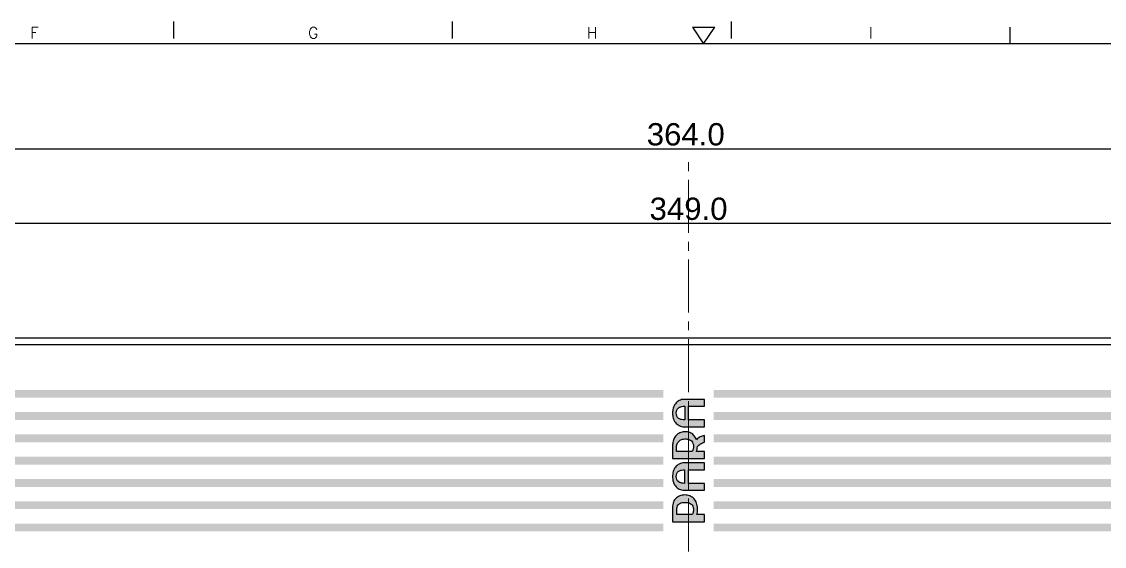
# Model space of a CAD drawing. Header units: millimetres. Extents: x 12659 to 13466, y -343 to 215.
# Drawn here: x 12935.6 to 13129.8, y 120.7 to 214.8 of the extents above; entities that cross this region are included whole.
import ezdxf
from ezdxf.enums import TextEntityAlignment as Align

# ---------------------------------------------------------------- set-up
doc = ezdxf.new("R2010")
doc.units = ezdxf.units.MM
doc.header["$PDMODE"] = 3
doc.header["$PDSIZE"] = 1
doc.linetypes.add('CENTER2', pattern=[28.575, 19.05, -3.175, 3.175, -3.175])
doc.linetypes.add('CENTERX2', pattern=[101.6, 63.5, -12.7, 12.7, -12.7])
doc.layers.get('0').update_dxf_attribs({"linetype": 'CONTINUOUS'})
doc.layers.get('Defpoints').update_dxf_attribs({"linetype": 'CONTINUOUS'})
doc.layers.add('3', color=112, linetype='CENTERX2', lineweight=15)
doc.layers.add('Dim', color=1, linetype='CONTINUOUS')
doc.styles.add('OMI-1', font='arial.ttf', dxfattribs={"oblique": 1})
doc.styles.add('SIM', font='simplex')
doc.dimstyles.new('1', dxfattribs={"dimtxt": 4, "dimasz": 2.5, "dimexe": 0.8, "dimexo": 0.3, "dimgap": 0.5, "dimtad": 1, "dimtoh": 1, "dimdec": 1, "dimzin": 0, "dimdsep": 46, "dimtxsty": 'OMI-1', "dimcen": 0, "dimclrd": 256, "dimclre": 256, "dimclrt": 256, "dimadec": 0, "dimazin": 0, "dimtfac": 0.8, "dimtdec": 1, "dimtix": 1, "dimtmove": 0, "dimatfit": 3, "dimfxl": 1, "dimtolj": 1, "dimtzin": 0, "dimarcsym": 0})

# ---------------------------------------------------------------- blocks, each defined once
blk = doc.blocks.new('*D6268')
at = {"layer": 'Defpoints', "color": 0}
for p in [(13236.72, 192.05), (12872.67, 140.58), (13236.72, 139.58)]:
    blk.add_point(p, dxfattribs=at)
at = {"layer": 'Dim', "lineweight": -2, "ltscale": 0.1}
for p, q in [((12872.67, 140.88), (12872.67, 192.85)), ((13236.72, 139.88), (13236.72, 192.85)), ((12875.17, 192.05), (13234.22, 192.05))]:
    blk.add_line(p, q, dxfattribs=at)
at = {"layer": 'Dim'}
for points in [[(12875.17, 192.47), (12875.17, 191.64), (12872.67, 192.05)], [(13234.22, 191.64), (13234.22, 192.47), (13236.72, 192.05)]]:
    blk.add_solid(points, dxfattribs=at)
at = {"layer": 'Dim', "insert": (13054.7, 194.6), "char_height": 4, "attachment_point": 5, "style": 'OMI-1'}
blk.add_mtext('\\A1;364.0', dxfattribs=at)
blk = doc.blocks.new('*D6278')
at = {"layer": 'Defpoints', "color": 0}
for p in [(13229.72, 178.7), (12880.67, 134.21), (13229.72, 134.21)]:
    blk.add_point(p, dxfattribs=at)
at = {"layer": 'Dim', "lineweight": -2}
for p, q in [((12880.67, 134.51), (12880.67, 179.5)), ((12883.17, 178.7), (13227.22, 178.7)), ((13229.72, 134.51), (13229.72, 179.5))]:
    blk.add_line(p, q, dxfattribs=at)
at = {"layer": 'Dim'}
for points in [[(12883.17, 179.11), (12883.17, 178.28), (12880.67, 178.7)], [(13227.22, 178.28), (13227.22, 179.11), (13229.72, 178.7)]]:
    blk.add_solid(points, dxfattribs=at)
at = {"layer": 'Dim', "insert": (13055.2, 181.24), "char_height": 4, "attachment_point": 5, "style": 'OMI-1'}
blk.add_mtext('\\A1;349.0', dxfattribs=at)

msp = doc.modelspace()

# ---------------------------------------------------------------- hatches: boundary and pattern name
h = msp.add_hatch(color=256)
h.dxf.hatch_style = 1
edge = h.paths.add_edge_path()
edge.add_line((13052.37, 127.37), (13052.37, 125.08))
edge.add_line((13052.37, 125.08), (13058.07, 125.08))
edge.add_line((13058.07, 125.08), (13058.07, 126.4))
edge.add_line((13058.07, 126.4), (13056.69, 126.4))
edge.add_spline(control_points=[(13056.69, 126.4), (13056.74, 126.55), (13056.83, 126.84), (13056.85, 127.31), (13056.83, 127.77), (13056.73, 128.38), (13056.49, 128.96), (13056.07, 129.41), (13055.67, 129.66), (13055.24, 129.83), (13054.63, 129.95), (13053.85, 129.88), (13053.14, 129.52), (13052.72, 129.06), (13052.58, 128.79), (13052.53, 128.64)], knot_values=[0, 0, 0, 0, 0.062535, 0.125054, 0.187596, 0.250122, 0.374685, 0.437246, 0.499851, 0.56254, 0.625224, 0.7499, 0.874547, 0.93728, 1, 1, 1, 1], degree=3, periodic=0)
edge.add_line((13052.52, 128.64), (13052.46, 128.43))
edge.add_spline(control_points=[(13052.46, 128.43), (13052.37, 128.08), (13052.37, 127.72), (13052.37, 127.37)], knot_values=[0, 0, 0, 0, 1, 1, 1, 1], degree=3, periodic=0)
edge = h.paths.add_edge_path()
edge.add_line((13058.07, 132), (13055.24, 132))
edge.add_line((13055.24, 132), (13055.24, 134.46))
edge.add_line((13055.24, 134.46), (13058.07, 134.46))
edge.add_line((13058.07, 134.46), (13058.07, 135.69))
edge.add_line((13058.07, 135.69), (13054.43, 135.69))
edge.add_spline(control_points=[(13054.43, 135.69), (13054.13, 135.69), (13053.52, 135.54), (13052.94, 135.04), (13052.61, 134.54), (13052.4, 133.97), (13052.37, 133.51), (13052.37, 133.21)], knot_values=[0, 0, 0, 0, 0.249122, 0.498686, 0.624123, 0.749569, 1, 1, 1, 1], degree=3, periodic=0)
edge.add_spline(control_points=[(13052.37, 133.21), (13052.37, 132.91), (13052.4, 132.46), (13052.61, 131.9), (13052.86, 131.53), (13053.18, 131.22), (13053.68, 130.88), (13054.13, 130.77), (13054.43, 130.77)], knot_values=[0, 0, 0, 0, 0.250068, 0.375353, 0.500628, 0.625908, 0.751187, 1, 1, 1, 1], degree=3, periodic=0)
edge.add_line((13054.43, 130.77), (13058.07, 130.77))
edge.add_line((13058.07, 130.77), (13058.07, 132))
edge = h.paths.add_edge_path()
edge.add_line((13058.07, 137.71), (13056.64, 137.71))
edge.add_spline(control_points=[(13056.64, 137.71), (13056.68, 137.84), (13056.72, 137.98), (13056.75, 138.11)], knot_values=[0, 0, 0, 0, 1, 1, 1, 1], degree=3, periodic=0)
edge.add_spline(control_points=[(13056.75, 138.11), (13056.77, 138.28), (13056.79, 138.45), (13056.81, 138.61)], knot_values=[0, 0, 0, 0, 1, 1, 1, 1], degree=3, periodic=0)
edge.add_spline(control_points=[(13056.81, 138.61), (13056.88, 138.71), (13057.08, 138.88), (13057.49, 139.17), (13057.84, 139.32), (13058.07, 139.4)], knot_values=[0, 0, 0, 0, 0.250155, 0.500143, 1, 1, 1, 1], degree=3, periodic=0)
edge.add_line((13058.07, 139.4), (13058.07, 140.59))
edge.add_spline(control_points=[(13058.07, 140.59), (13057.94, 140.56), (13057.68, 140.49), (13057.29, 140.35), (13056.94, 140.13), (13056.76, 139.93), (13056.67, 139.83)], knot_values=[0, 0, 0, 0, 0.249696, 0.500518, 0.749574, 1, 1, 1, 1], degree=3, periodic=0)
edge.add_spline(control_points=[(13056.67, 139.83), (13056.56, 140.08), (13056.36, 140.43), (13055.99, 140.82), (13055.54, 141.12), (13054.87, 141.3), (13054.06, 141.23), (13053.31, 140.91), (13052.73, 140.32), (13052.44, 139.56), (13052.37, 139.02), (13052.37, 138.75)], knot_values=[0, 0, 0, 0, 0.12507, 0.187732, 0.250413, 0.375201, 0.500167, 0.625127, 0.749834, 0.874853, 1, 1, 1, 1], degree=3, periodic=0)
edge.add_line((13052.37, 138.75), (13052.37, 136.46))
edge.add_line((13052.37, 136.46), (13058.07, 136.46))
edge.add_line((13058.07, 136.46), (13058.07, 137.71))
edge = h.paths.add_edge_path()
edge.add_line((13058.07, 147.08), (13054.43, 147.08))
edge.add_spline(control_points=[(13054.43, 147.08), (13054.13, 147.08), (13053.52, 146.92), (13052.94, 146.42), (13052.61, 145.92), (13052.4, 145.35), (13052.37, 144.89), (13052.37, 144.59)], knot_values=[0, 0, 0, 0, 0.249122, 0.498686, 0.624123, 0.749569, 1, 1, 1, 1], degree=3, periodic=0)
edge.add_spline(control_points=[(13052.37, 144.59), (13052.37, 144.3), (13052.4, 143.85), (13052.61, 143.28), (13052.86, 142.91), (13053.18, 142.6), (13053.68, 142.27), (13054.13, 142.15), (13054.43, 142.15)], knot_values=[0, 0, 0, 0, 0.250068, 0.375353, 0.500628, 0.625908, 0.751187, 1, 1, 1, 1], degree=3, periodic=0)
edge.add_line((13054.43, 142.15), (13058.07, 142.15))
edge.add_line((13058.07, 142.15), (13058.07, 143.39))
edge.add_line((13058.07, 143.39), (13055.24, 143.39))
edge.add_line((13055.24, 143.39), (13055.24, 145.84))
edge.add_line((13055.24, 145.84), (13058.07, 145.84))
edge.add_line((13058.07, 145.84), (13058.07, 147.08))
edge = h.paths.add_edge_path(flags=16)
edge.add_line((13055.84, 126.4), (13053.13, 126.4))
edge.add_line((13053.13, 126.4), (13053.13, 127.33))
edge.add_spline(control_points=[(13053.13, 127.33), (13053.13, 127.47), (13053.16, 127.75), (13053.3, 128.09), (13053.49, 128.3), (13053.73, 128.46), (13054.07, 128.56), (13054.5, 128.6), (13054.92, 128.59), (13055.34, 128.53), (13055.6, 128.39), (13055.71, 128.3)], knot_values=[0, 0, 0, 0, 0.125005, 0.249795, 0.312414, 0.37503, 0.499952, 0.625106, 0.750322, 0.875384, 1, 1, 1, 1], degree=3, periodic=0)
edge.add_spline(control_points=[(13055.71, 128.3), (13055.78, 128.24), (13056.02, 127.94), (13056.11, 127.55), (13056.11, 127.27)], knot_values=[0, 0, 0, 0, 0.252009, 1, 1, 1, 1], degree=3, periodic=0)
edge.add_spline(control_points=[(13056.11, 127.27), (13056.11, 127.04), (13056.08, 126.72), (13055.9, 126.46), (13055.84, 126.4)], knot_values=[0, 0, 0, 0, 0.748436, 1, 1, 1, 1], degree=3, periodic=0)
edge = h.paths.add_edge_path(flags=16)
edge.add_spline(control_points=[(13054.51, 132), (13054.33, 132), (13053.97, 132.05), (13053.25, 132.25), (13052.97, 133.07), (13053.09, 133.69), (13053.25, 134.01), (13053.45, 134.21), (13053.71, 134.32), (13054.06, 134.42), (13054.33, 134.46), (13054.52, 134.46)], knot_values=[0, 0, 0, 0, 0.126109, 0.251741, 0.495985, 0.621635, 0.684745, 0.747725, 0.810804, 0.873941, 1, 1, 1, 1], degree=3, periodic=0)
edge.add_line((13054.52, 134.46), (13054.51, 132))
edge = h.paths.add_edge_path(flags=16)
edge.add_line((13055.82, 137.71), (13053.09, 137.71))
edge.add_line((13053.09, 137.71), (13053.09, 138.71))
edge.add_spline(control_points=[(13053.09, 138.71), (13053.09, 138.99), (13053.31, 139.41), (13053.74, 139.77), (13054.27, 139.99), (13054.86, 139.99), (13055.41, 139.86), (13055.67, 139.73), (13055.76, 139.62)], knot_values=[0, 0, 0, 0, 0.247311, 0.373126, 0.49884, 0.7492, 0.875033, 1, 1, 1, 1], degree=3, periodic=0)
edge.add_spline(control_points=[(13055.76, 139.62), (13055.99, 139.37), (13056.19, 138.83), (13056.08, 138.16), (13055.95, 137.83), (13055.82, 137.71)], knot_values=[0, 0, 0, 0, 0.496741, 0.749106, 1, 1, 1, 1], degree=3, periodic=0)
edge = h.paths.add_edge_path(flags=16)
edge.add_spline(control_points=[(13054.54, 143.39), (13054.35, 143.38), (13053.99, 143.43), (13053.44, 143.58), (13053.1, 144.06), (13053.02, 144.52), (13053.05, 144.89), (13053.13, 145.16), (13053.26, 145.4), (13053.46, 145.6), (13053.72, 145.71), (13054.08, 145.81), (13054.35, 145.85), (13054.54, 145.84)], knot_values=[0, 0, 0, 0, 0.125238, 0.250018, 0.373965, 0.498758, 0.561449, 0.624127, 0.686803, 0.749398, 0.812094, 0.874803, 1, 1, 1, 1], degree=3, periodic=0)
edge.add_line((13054.54, 145.84), (13054.54, 143.39))

# ---------------------------------------------------------------- linework, layer by layer
for p, q in [((12962.92, 211.84), (12962.92, 214.84)), ((13012.92, 211.84), (13012.92, 214.84)), ((13055.92, 213.84), (13057.92, 210.84)), ((13055.92, 213.84), (13059.92, 213.84)), ((13057.92, 210.84), (13059.92, 213.84)), ((13062.92, 211.84), (13062.92, 214.84)), ((13112.92, 210.84), (13112.92, 213.84)), ((13462.92, 210.84), (12662.92, 210.84))]:
    msp.add_line(p, q)
at = {"color": 7, "linetype": 'Continuous'}
for p, q in [((13219.72, 158.08), (12890.72, 158.08)), ((13218.52, 156.88), (12891.92, 156.88)), ((13058.07, 147.08), (13054.43, 147.08)), ((13054.54, 145.84), (13054.54, 143.39)), ((13055.24, 143.39), (13055.24, 145.84)), ((13055.24, 145.84), (13058.07, 145.84)), ((13058.07, 145.84), (13058.07, 147.08)), ((13054.43, 142.15), (13058.07, 142.15)), ((13058.07, 143.39), (13055.24, 143.39)), ((13058.07, 142.15), (13058.07, 143.39)), ((13058.07, 139.4), (13058.07, 140.59)), ((13052.37, 138.75), (13052.37, 136.46)), ((13053.09, 137.71), (13053.09, 138.71)), ((13052.37, 136.46), (13058.07, 136.46)), ((13055.82, 137.71), (13053.09, 137.71)), ((13058.07, 137.71), (13056.64, 137.71)), ((13058.07, 136.46), (13058.07, 137.71)), ((13058.07, 135.69), (13054.43, 135.69)), ((13054.52, 134.46), (13054.51, 132)), ((13055.24, 132), (13055.24, 134.46)), ((13055.24, 134.46), (13058.07, 134.46)), ((13058.07, 134.46), (13058.07, 135.69)), ((13054.43, 130.77), (13058.07, 130.77)), ((13058.07, 132), (13055.24, 132)), ((13058.07, 130.77), (13058.07, 132)), ((13052.52, 128.64), (13052.46, 128.43)), ((13052.37, 127.37), (13052.37, 125.08)), ((13053.13, 126.4), (13053.13, 127.33)), ((13055.84, 126.4), (13053.13, 126.4)), ((13058.07, 126.4), (13056.69, 126.4)), ((13058.07, 125.08), (13058.07, 126.4)), ((13052.37, 125.08), (13058.07, 125.08))]:
    msp.add_line(p, q, dxfattribs=at)
for points in [[(12902.72, 148.08, 1.4, 1.4, 0), (13050.72, 148.08, 1.4, 1.4, 0)], [(13059.72, 148.08, 1.4, 1.4, 0), (13207.72, 148.08, 1.4, 1.4, 0)], [(12902.72, 144.08, 1.4, 1.4, 0), (13050.72, 144.08, 1.4, 1.4, 0)], [(13059.72, 144.08, 1.4, 1.4, 0), (13207.72, 144.08, 1.4, 1.4, 0)], [(12902.72, 140.08, 1.4, 1.4, 0), (13050.72, 140.08, 1.4, 1.4, 0)], [(13059.72, 140.08, 1.4, 1.4, 0), (13207.72, 140.08, 1.4, 1.4, 0)], [(12902.72, 132.08, 1.4, 1.4, 0), (13050.72, 132.08, 1.4, 1.4, 0)], [(13059.72, 132.08, 1.4, 1.4, 0), (13207.72, 132.08, 1.4, 1.4, 0)], [(12902.72, 128.08, 1.4, 1.4, 0), (13050.72, 128.08, 1.4, 1.4, 0)], [(13059.72, 128.08, 1.4, 1.4, 0), (13207.72, 128.08, 1.4, 1.4, 0)], [(12902.72, 124.08, 1.4, 1.4, 0), (13050.72, 124.08, 1.4, 1.4, 0)], [(13059.72, 124.08, 1.4, 1.4, 0), (13207.72, 124.08, 1.4, 1.4, 0)]]:
    msp.add_lwpolyline(points, format="xyseb")
at = {"const_width": 1.4}
for points in [[(12902.72, 136.08), (13050.72, 136.08)], [(13059.72, 136.08), (13207.72, 136.08)]]:
    msp.add_lwpolyline(points, dxfattribs=at)
at = {"color": 7, "linetype": 'Continuous'}
for points, knots in [([(13054.43, 147.08), (13054.13, 147.08), (13053.52, 146.92), (13052.94, 146.42), (13052.61, 145.92), (13052.4, 145.35), (13052.37, 144.89), (13052.37, 144.59)], [0, 0, 0, 0, 0.249122, 0.498686, 0.624123, 0.749569, 1, 1, 1, 1]), ([(13054.54, 143.39), (13054.35, 143.38), (13053.99, 143.43), (13053.44, 143.58), (13053.1, 144.06), (13053.02, 144.52), (13053.05, 144.89), (13053.13, 145.16), (13053.26, 145.4), (13053.46, 145.6), (13053.72, 145.71), (13054.08, 145.81), (13054.35, 145.85), (13054.54, 145.84)], [0, 0, 0, 0, 0.125238, 0.250018, 0.373965, 0.498758, 0.561449, 0.624127, 0.686803, 0.749398, 0.812094, 0.874803, 1, 1, 1, 1]), ([(13052.37, 144.59), (13052.37, 144.3), (13052.4, 143.85), (13052.61, 143.28), (13052.86, 142.91), (13053.18, 142.6), (13053.68, 142.27), (13054.13, 142.15), (13054.43, 142.15)], [0, 0, 0, 0, 0.250068, 0.375353, 0.500628, 0.625908, 0.751187, 1, 1, 1, 1]), ([(13056.67, 139.83), (13056.56, 140.08), (13056.36, 140.43), (13055.99, 140.82), (13055.54, 141.12), (13054.87, 141.3), (13054.06, 141.23), (13053.31, 140.91), (13052.73, 140.32), (13052.44, 139.56), (13052.37, 139.02), (13052.37, 138.75)], [0, 0, 0, 0, 0.12507, 0.187732, 0.250413, 0.375201, 0.500167, 0.625127, 0.749834, 0.874853, 1, 1, 1, 1]), ([(13053.09, 138.71), (13053.09, 138.99), (13053.31, 139.41), (13053.74, 139.77), (13054.27, 139.99), (13054.86, 139.99), (13055.41, 139.86), (13055.67, 139.73), (13055.76, 139.62)], [0, 0, 0, 0, 0.247311, 0.373126, 0.49884, 0.7492, 0.875033, 1, 1, 1, 1]), ([(13058.07, 140.59), (13057.94, 140.56), (13057.68, 140.49), (13057.29, 140.35), (13056.94, 140.13), (13056.76, 139.93), (13056.67, 139.83)], [0, 0, 0, 0, 0.249696, 0.500518, 0.749574, 1, 1, 1, 1]), ([(13055.76, 139.62), (13055.99, 139.37), (13056.19, 138.83), (13056.08, 138.16), (13055.95, 137.83), (13055.82, 137.71)], [0, 0, 0, 0, 0.496741, 0.749106, 1, 1, 1, 1]), ([(13056.81, 138.61), (13056.88, 138.71), (13057.08, 138.88), (13057.49, 139.17), (13057.84, 139.32), (13058.07, 139.4)], [0, 0, 0, 0, 0.250155, 0.500143, 1, 1, 1, 1]), ([(13054.43, 135.69), (13054.13, 135.69), (13053.52, 135.54), (13052.94, 135.04), (13052.61, 134.54), (13052.4, 133.97), (13052.37, 133.51), (13052.37, 133.21)], [0, 0, 0, 0, 0.249122, 0.498686, 0.624123, 0.749569, 1, 1, 1, 1]), ([(13054.51, 132), (13054.33, 132), (13053.97, 132.05), (13053.25, 132.25), (13052.97, 133.07), (13053.09, 133.69), (13053.25, 134.01), (13053.45, 134.21), (13053.71, 134.32), (13054.06, 134.42), (13054.33, 134.46), (13054.52, 134.46)], [0, 0, 0, 0, 0.126109, 0.251741, 0.495985, 0.621635, 0.684745, 0.747725, 0.810804, 0.873941, 1, 1, 1, 1]), ([(13052.37, 133.21), (13052.37, 132.91), (13052.4, 132.46), (13052.61, 131.9), (13052.86, 131.53), (13053.18, 131.22), (13053.68, 130.88), (13054.13, 130.77), (13054.43, 130.77)], [0, 0, 0, 0, 0.250068, 0.375353, 0.500628, 0.625908, 0.751187, 1, 1, 1, 1]), ([(13056.69, 126.4), (13056.74, 126.55), (13056.83, 126.84), (13056.85, 127.31), (13056.83, 127.77), (13056.73, 128.38), (13056.49, 128.96), (13056.07, 129.41), (13055.67, 129.66), (13055.24, 129.83), (13054.63, 129.95), (13053.85, 129.88), (13053.14, 129.52), (13052.72, 129.06), (13052.58, 128.79), (13052.53, 128.64)], [0, 0, 0, 0, 0.062535, 0.125054, 0.187596, 0.250122, 0.374685, 0.437246, 0.499851, 0.56254, 0.625224, 0.7499, 0.874547, 0.93728, 1, 1, 1, 1]), ([(13053.13, 127.33), (13053.13, 127.47), (13053.16, 127.75), (13053.3, 128.09), (13053.49, 128.3), (13053.73, 128.46), (13054.07, 128.56), (13054.5, 128.6), (13054.92, 128.59), (13055.34, 128.53), (13055.6, 128.39), (13055.71, 128.3)], [0, 0, 0, 0, 0.125005, 0.249795, 0.312414, 0.37503, 0.499952, 0.625106, 0.750322, 0.875384, 1, 1, 1, 1]), ([(13055.71, 128.3), (13055.78, 128.24), (13056.02, 127.94), (13056.11, 127.55), (13056.11, 127.27)], [0, 0, 0, 0, 0.252009, 1, 1, 1, 1]), ([(13056.11, 127.27), (13056.11, 127.04), (13056.08, 126.72), (13055.9, 126.46), (13055.84, 126.4)], [0, 0, 0, 0, 0.748436, 1, 1, 1, 1])]:
    msp.add_open_spline(points, degree=3, knots=knots, dxfattribs=at)
for points in [[(13056.64, 137.71), (13056.68, 137.84), (13056.72, 137.98), (13056.75, 138.11)], [(13056.75, 138.11), (13056.77, 138.28), (13056.79, 138.45), (13056.81, 138.61)], [(13052.46, 128.43), (13052.37, 128.08), (13052.37, 127.72), (13052.37, 127.37)]]:
    msp.add_open_spline(points, degree=3, dxfattribs=at)
at = {"layer": '3', "linetype": 'CENTER2', "ltscale": 0.5}
msp.add_line((13055.22, -308.85), (13055.22, 189.87), dxfattribs=at)

# ---------------------------------------------------------------- texts
at = {"style": 'SIM'}
for s, p in [('F', (12937.92, 211.84)), ('G', (12987.92, 211.84)), ('H', (13037.92, 211.84)), ('I', (13087.92, 211.84))]:
    msp.add_text(s, height=2, dxfattribs=at).set_placement(p, align=Align.CENTER)

# ---------------------------------------------------------------- dimensions: what is measured, and where the dimension line sits
at = {"layer": 'Dim', "ltscale": 0.1}
dim = msp.add_linear_dim(base=(13236.7223, 192.0524), p1=(12872.6742, 140.5771), p2=(13236.7223, 139.5771), dimstyle='1', dxfattribs=at)
dim.commit()
dim.dimension.update_dxf_attribs({"geometry": '*D6268', "text_midpoint": (13054.6982, 194.5961)})
at = {"layer": 'Dim'}
dim = msp.add_linear_dim(base=(13229.7223, 178.6961), p1=(12880.6742, 134.2123), p2=(13229.7223, 134.2123), dimstyle='1', dxfattribs=at)
dim.commit()
dim.dimension.update_dxf_attribs({"geometry": '*D6278', "text_midpoint": (13055.1982, 181.2397)})

doc.saveas('drawing.dxf')
